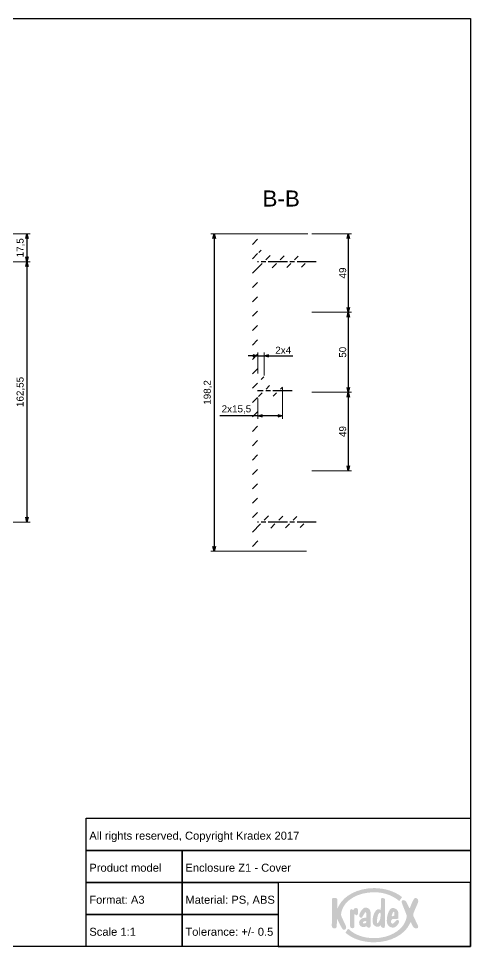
# Paper-space layout 'Cover' of a CAD drawing. Header units: millimetres. Extents: x 0 to 413, y 1 to 290.
# Drawn here: x 272.4 to 413.5, y 0.5 to 290.2 of the extents above; entities that cross this region are included whole.
import ezdxf

# ---------------------------------------------------------------- set-up
doc = ezdxf.new("R2010")
doc.units = ezdxf.units.MM
doc.linetypes.add('AM_ISO08W050x2', pattern=[9, 6, -0.75, 1.5, -0.75])
doc.layers.add('MD_Annotation', color=7, linetype='Continuous', lineweight=25)
doc.layers.add('MD_Hatching', color=7, linetype='Continuous', lineweight=25)
doc.layers.add('Tabelka', color=7, linetype='Continuous')
doc.styles.get("Standard").update_dxf_attribs({"font": 'arial.ttf'})
doc.dimstyles.new('ISO-25', dxfattribs={"dimtxt": 2.2, "dimasz": 1.5, "dimexe": 1, "dimexo": 0.625, "dimtad": 1, "dimrnd": 0.05, "dimtxsty": 'Standard', "dimblk": 'OPEN30', "dimcen": 2.5, "dimadec": 0, "dimazin": 0, "dimtfac": 1, "dimtmove": 0, "dimatfit": 3, "dimfxl": 1, "dimlwe": 18, "dimarcsym": 0})

# ---------------------------------------------------------------- blocks, each defined once
blk = doc.blocks.new('_Open30')
at = {"color": 0, "linetype": 'ByBlock', "lineweight": -2}
for p, q in [((-1, 0.27), (0, 0)), ((0, 0), (-1, -0.27)), ((0, 0), (-1, 0))]:
    blk.add_line(p, q, dxfattribs=at)
blk = doc.blocks.new('*D147')
at = {"layer": 'Defpoints', "color": 0, "transparency": 16777216}
for p in [(234.92, 223.02), (228.12, 214.27), (274.98, 214.27)]:
    blk.add_point(p, dxfattribs=at)
at = {"layer": 'MD_Annotation', "color": 0, "lineweight": 18, "transparency": 16777216}
for p, q in [((235.55, 223.02), (275.98, 223.02)), ((228.75, 214.27), (275.98, 214.27))]:
    blk.add_line(p, q, dxfattribs=at)
at = {"layer": 'MD_Annotation', "color": 0, "lineweight": -2, "transparency": 16777216}
blk.add_line((274.98, 221.52), (274.98, 215.77), dxfattribs=at)
at = {"layer": 'MD_Annotation', "color": 0, "lineweight": -2, "transparency": 16777216, "xscale": 1.5, "yscale": 1.5, "zscale": 1.5}
for p, rotation in [((274.98, 223.02), 90), ((274.98, 214.27), 270)]:
    blk.add_blockref('_Open30', p, dxfattribs=dict(at, rotation=rotation))
at = {"layer": 'MD_Annotation', "color": 0, "transparency": 16777216, "insert": (273.03, 218.64), "char_height": 2.2, "attachment_point": 5, "rotation": 90}
blk.add_mtext('17,5', dxfattribs=at)
blk = doc.blocks.new('*D148')
at = {"layer": 'Defpoints', "color": 0, "transparency": 16777216}
for p in [(228.12, 214.27), (227.92, 133), (274.98, 133)]:
    blk.add_point(p, dxfattribs=at)
at = {"layer": 'MD_Annotation', "color": 0, "lineweight": 18, "transparency": 16777216}
for p, q in [((228.75, 214.27), (275.98, 214.27)), ((228.55, 133), (275.98, 133))]:
    blk.add_line(p, q, dxfattribs=at)
at = {"layer": 'MD_Annotation', "color": 0, "lineweight": -2, "transparency": 16777216}
blk.add_line((274.98, 212.77), (274.98, 134.5), dxfattribs=at)
at = {"layer": 'MD_Annotation', "color": 0, "lineweight": -2, "transparency": 16777216, "xscale": 1.5, "yscale": 1.5, "zscale": 1.5}
for p, rotation in [((274.98, 214.27), 90), ((274.98, 133), 270)]:
    blk.add_blockref('_Open30', p, dxfattribs=dict(at, rotation=rotation))
at = {"layer": 'MD_Annotation', "color": 0, "transparency": 16777216, "insert": (273.03, 173.63), "char_height": 2.2, "attachment_point": 5, "rotation": 90}
blk.add_mtext('162,55', dxfattribs=at)
blk = doc.blocks.new('*D184')
at = {"layer": 'Defpoints', "color": 0, "transparency": 16777216}
for p in [(363.33, 223.02), (333.43, 123.92), (362.93, 123.92)]:
    blk.add_point(p, dxfattribs=at)
at = {"layer": 'MD_Annotation', "color": 0, "lineweight": 18, "transparency": 16777216}
for p, q in [((362.7, 223.02), (332.43, 223.02)), ((362.3, 123.92), (332.43, 123.92))]:
    blk.add_line(p, q, dxfattribs=at)
at = {"layer": 'MD_Annotation', "color": 0, "lineweight": -2, "transparency": 16777216}
blk.add_line((333.43, 221.52), (333.43, 125.42), dxfattribs=at)
at = {"layer": 'MD_Annotation', "color": 0, "lineweight": -2, "transparency": 16777216, "xscale": 1.5, "yscale": 1.5, "zscale": 1.5}
for p, rotation in [((333.43, 223.02), 90), ((333.43, 123.92), 270)]:
    blk.add_blockref('_Open30', p, dxfattribs=dict(at, rotation=rotation))
at = {"layer": 'MD_Annotation', "color": 0, "transparency": 16777216, "insert": (331.48, 173.47), "char_height": 2.2, "attachment_point": 5, "rotation": 90}
blk.add_mtext('198,2', dxfattribs=at)
blk = doc.blocks.new('*D185')
at = {"layer": 'Defpoints', "color": 0, "transparency": 16777216}
for p in [(363.33, 223.02), (363.33, 198.52), (375.33, 198.52)]:
    blk.add_point(p, dxfattribs=at)
at = {"layer": 'MD_Annotation', "color": 0, "lineweight": 18, "transparency": 16777216}
for p, q in [((363.95, 223.02), (376.33, 223.02)), ((363.95, 198.52), (376.33, 198.52))]:
    blk.add_line(p, q, dxfattribs=at)
at = {"layer": 'MD_Annotation', "color": 0, "lineweight": -2, "transparency": 16777216}
blk.add_line((375.33, 221.52), (375.33, 200.02), dxfattribs=at)
at = {"layer": 'MD_Annotation', "color": 0, "lineweight": -2, "transparency": 16777216, "xscale": 1.5, "yscale": 1.5, "zscale": 1.5}
for p, rotation in [((375.33, 223.02), 90), ((375.33, 198.52), 270)]:
    blk.add_blockref('_Open30', p, dxfattribs=dict(at, rotation=rotation))
at = {"layer": 'MD_Annotation', "color": 0, "transparency": 16777216, "insert": (373.58, 210.77), "char_height": 2.2, "attachment_point": 5, "rotation": 90}
blk.add_mtext('49', dxfattribs=at)
blk = doc.blocks.new('*D186')
at = {"layer": 'Defpoints', "color": 0, "transparency": 16777216}
for p in [(363.33, 198.52), (363.33, 173.52), (375.33, 173.52)]:
    blk.add_point(p, dxfattribs=at)
at = {"layer": 'MD_Annotation', "color": 0, "lineweight": 18, "transparency": 16777216}
for p, q in [((363.95, 198.52), (376.33, 198.52)), ((363.95, 173.52), (376.33, 173.52))]:
    blk.add_line(p, q, dxfattribs=at)
at = {"layer": 'MD_Annotation', "color": 0, "lineweight": -2, "transparency": 16777216}
blk.add_line((375.33, 197.02), (375.33, 175.02), dxfattribs=at)
at = {"layer": 'MD_Annotation', "color": 0, "lineweight": -2, "transparency": 16777216, "xscale": 1.5, "yscale": 1.5, "zscale": 1.5}
for p, rotation in [((375.33, 198.52), 90), ((375.33, 173.52), 270)]:
    blk.add_blockref('_Open30', p, dxfattribs=dict(at, rotation=rotation))
at = {"layer": 'MD_Annotation', "color": 0, "transparency": 16777216, "insert": (373.58, 186.02), "char_height": 2.2, "attachment_point": 5, "rotation": 90}
blk.add_mtext('50', dxfattribs=at)
blk = doc.blocks.new('*D187')
at = {"layer": 'Defpoints', "color": 0, "transparency": 16777216}
for p in [(363.33, 173.52), (363.33, 149.02), (375.33, 149.02)]:
    blk.add_point(p, dxfattribs=at)
at = {"layer": 'MD_Annotation', "color": 0, "lineweight": 18, "transparency": 16777216}
for p, q in [((363.95, 173.52), (376.33, 173.52)), ((363.95, 149.02), (376.33, 149.02))]:
    blk.add_line(p, q, dxfattribs=at)
at = {"layer": 'MD_Annotation', "color": 0, "lineweight": -2, "transparency": 16777216}
blk.add_line((375.33, 172.02), (375.33, 150.52), dxfattribs=at)
at = {"layer": 'MD_Annotation', "color": 0, "lineweight": -2, "transparency": 16777216, "xscale": 1.5, "yscale": 1.5, "zscale": 1.5}
for p, rotation in [((375.33, 173.52), 90), ((375.33, 149.02), 270)]:
    blk.add_blockref('_Open30', p, dxfattribs=dict(at, rotation=rotation))
at = {"layer": 'MD_Annotation', "color": 0, "transparency": 16777216, "insert": (373.58, 161.27), "char_height": 2.2, "attachment_point": 5, "rotation": 90}
blk.add_mtext('49', dxfattribs=at)
blk = doc.blocks.new('*D188')
at = {"layer": 'Defpoints', "color": 0, "transparency": 16777216}
for p in [(354.78, 175.57), (347.03, 172.2), (347.03, 166.2)]:
    blk.add_point(p, dxfattribs=at)
at = {"layer": 'MD_Annotation', "color": 0, "lineweight": 18, "transparency": 16777216}
for p, q in [((354.78, 174.95), (354.78, 165.2)), ((347.03, 171.57), (347.03, 165.2))]:
    blk.add_line(p, q, dxfattribs=at)
at = {"layer": 'MD_Annotation', "color": 0, "lineweight": -2, "transparency": 16777216}
for p, q in [((347.03, 166.2), (335.26, 166.2)), ((353.28, 166.2), (348.53, 166.2))]:
    blk.add_line(p, q, dxfattribs=at)
at = {"layer": 'MD_Annotation', "color": 0, "lineweight": -2, "transparency": 16777216, "xscale": 1.5, "yscale": 1.5, "zscale": 1.5, "rotation": 180}
blk.add_blockref('_Open30', (347.03, 166.2), dxfattribs=at)
at = {"layer": 'MD_Annotation', "color": 0, "lineweight": -2, "transparency": 16777216, "xscale": 1.5, "yscale": 1.5, "zscale": 1.5}
blk.add_blockref('_Open30', (354.78, 166.2), dxfattribs=at)
at = {"layer": 'MD_Annotation', "color": 0, "transparency": 16777216, "insert": (340.39, 168.14), "char_height": 2.2, "attachment_point": 5}
blk.add_mtext('2x15,5', dxfattribs=at)
blk = doc.blocks.new('*D189')
at = {"layer": 'Defpoints', "color": 0, "transparency": 16777216}
for p in [(347.03, 184.92), (347.03, 178.77), (349.03, 178.17)]:
    blk.add_point(p, dxfattribs=at)
at = {"layer": 'MD_Annotation', "color": 0, "lineweight": 18, "transparency": 16777216}
for p, q in [((347.03, 179.39), (347.03, 185.92)), ((349.03, 178.79), (349.03, 185.92))]:
    blk.add_line(p, q, dxfattribs=at)
at = {"layer": 'MD_Annotation', "color": 0, "lineweight": -2, "transparency": 16777216}
for p, q in [((345.53, 184.92), (344.03, 184.92)), ((347.03, 184.92), (349.03, 184.92)), ((350.53, 184.92), (357.99, 184.92))]:
    blk.add_line(p, q, dxfattribs=at)
at = {"layer": 'MD_Annotation', "color": 0, "lineweight": -2, "transparency": 16777216, "xscale": 1.5, "yscale": 1.5, "zscale": 1.5}
blk.add_blockref('_Open30', (347.03, 184.92), dxfattribs=at)
at = {"layer": 'MD_Annotation', "color": 0, "lineweight": -2, "transparency": 16777216, "xscale": 1.5, "yscale": 1.5, "zscale": 1.5, "rotation": 180}
blk.add_blockref('_Open30', (349.03, 184.92), dxfattribs=at)
at = {"layer": 'MD_Annotation', "color": 0, "transparency": 16777216, "insert": (355.01, 186.65), "char_height": 2.2, "attachment_point": 5}
blk.add_mtext('2x4', dxfattribs=at)

psp = doc.layouts.new('Cover')

# ---------------------------------------------------------------- hatches: boundary and pattern name
at = {"layer": 'MD_Hatching'}
h = psp.add_hatch(dxfattribs=at)
h.set_pattern_fill('ANSI31', color=256, style=0)
h.paths.add_polyline_path([(347.0256, 135.4773), (345.4256, 135.4773), (345.4256, 124.1899), (347.0256, 124.1651), (347.0256, 125.9541), (348.0756, 125.9541), (348.0756, 127.1041), (347.0256, 127.1041), (347.0256, 128.7541), (348.0756, 128.7541), (348.0756, 129.8041), (347.0256, 129.8041), (347.0256, 130.9961), (362.3256, 131.3461), (362.3256, 132.4211), (347.0256, 132.4211), (347.0256, 133.5711), (362.3256, 133.5711), (362.3256, 134.6461), (347.0256, 134.9961)], flags=0)
h.paths.add_polyline_path([(347.0256, 183.0245), (345.4256, 183.0245), (345.4256, 176.2574), (347.0256, 176.2574), (347.0256, 177.4651), (348.5256, 177.4651), (349.0256, 178.0651), (349.0256, 178.1651), (348.5256, 178.7651), (347.0256, 178.7651)], flags=0)
h.paths.add_polyline_path([(347.0256, 135.4773), (347.0256, 172.1961), (354.7756, 172.3211), (354.7756, 173.3461), (347.0256, 173.3461), (347.0256, 174.5461), (354.7756, 174.5461), (354.7756, 175.5711), (347.0256, 175.6961), (347.0256, 176.2574), (345.4256, 176.2574), (345.4256, 135.4773)], flags=0)
h.paths.add_polyline_path([(347.0256, 183.0245), (347.0256, 212.2711), (362.3256, 212.6211), (362.3256, 213.6961), (347.0256, 213.6961), (347.0256, 214.8461), (362.3256, 214.8461), (362.3256, 215.9211), (347.0256, 216.2711), (347.0256, 217.2041), (348.0756, 217.2041), (348.0756, 218.2541), (347.0256, 218.2541), (347.0256, 219.9541), (348.0756, 219.9541), (348.0756, 221.0041), (347.0256, 221.0041), (347.0256, 222.7711), (345.4256, 222.7462), (345.4256, 183.0245)], flags=0)
at = {"layer": 'Tabelka', "true_color": 0x00539f}
h = psp.add_hatch(color=154, dxfattribs=at)
h.dxf.hatch_style = 2
edge = h.paths.add_edge_path()
edge.add_spline(control_points=[(374.3998, 7.2914), (374.3998, 7.2914), (373.4582, 9.308), (373.4582, 9.308), (372.9748, 10.3222), (373.0834, 10.4151), (373.0904, 10.6962), (373.1014, 10.8241), (373.1456, 11.0698), (373.2199, 11.4391), (374.0942, 14.9288), (378.2973, 17.4402), (383.3785, 17.4402), (386.4867, 17.4402), (389.2577, 16.4096), (391.0876, 14.8082), (391.1595, 14.7453), (391.2506, 14.7188), (391.315, 14.8082), (391.3553, 14.8639), (391.9857, 15.6971), (392.0278, 15.7512), (392.0943, 15.836), (392.1129, 15.9321), (391.9944, 16.024), (389.8502, 17.6913), (386.7829, 18.7314), (383.3787, 18.7314), (378.3091, 18.7314), (373.9897, 16.4202), (372.3431, 13.1818), (372.2969, 13.0862), (372.2853, 13.0589), (372.2297, 12.9462), (371.9398, 12.2442), (371.8596, 12.1309), (371.8725, 12.9297), (371.8725, 12.9297), (371.9022, 15.067), (371.9022, 15.067), (371.9103, 15.5733), (371.5203, 15.7015), (370.894, 15.6872), (370.4211, 15.6766), (370.2145, 15.4739), (370.2131, 15.1232), (370.2131, 15.1232), (370.185, 6.9435), (370.185, 6.9435), (370.1837, 6.5555), (370.4522, 6.1721), (370.9617, 6.1543), (371.4977, 6.1356), (371.6931, 6.457), (371.706, 6.7177), (371.7569, 7.7523), (371.7832, 8.2721), (371.7832, 8.5954), (371.7695, 9.4145), (371.8886, 9.0145), (372.0648, 8.6369), (372.4394, 7.826), (372.9642, 6.8539), (373.4994, 5.981), (373.6798, 5.6867), (374.059, 5.6066), (374.3648, 5.8089), (374.9466, 6.1924), (374.5833, 6.8857), (374.3998, 7.2914), (374.3998, 7.2914), (374.3998, 7.2914), (374.3998, 7.2914)], knot_values=[0, 0, 0, 0, 1, 1, 1, 2, 2, 2, 3, 3, 3, 4, 4, 4, 5, 5, 5, 6, 6, 6, 7, 7, 7, 8, 8, 8, 9, 9, 9, 10, 10, 10, 11, 11, 11, 12, 12, 12, 13, 13, 13, 14, 14, 14, 15, 15, 15, 16, 16, 16, 17, 17, 17, 18, 18, 18, 19, 19, 19, 20, 20, 20, 21, 21, 21, 22, 22, 22, 23, 23, 23, 24, 24, 24, 24], degree=3, periodic=0)
edge = h.paths.add_edge_path()
edge.add_spline(control_points=[(377.5557, 10.4143), (377.7862, 9.9874), (378.3816, 10.3756), (378.3816, 11.0111), (378.3816, 11.1622), (378.3816, 11.8063), (378.3816, 11.8063), (378.3816, 12.2789), (378.0724, 12.5058), (377.7479, 12.5058), (377.3976, 12.5058), (377.2167, 12.4123), (377.112, 12.234), (377.0709, 12.1641), (377.0264, 11.847), (376.8489, 11.8646), (376.6733, 11.8825), (376.626, 12.1626), (376.319, 12.169), (376.0667, 12.169), (375.8475, 12.0403), (375.8475, 11.5155), (375.8475, 11.5155), (375.8475, 7.1267), (375.8475, 7.1267), (375.8475, 6.7577), (376.0545, 6.1906), (376.5975, 6.1906), (377.0994, 6.1906), (377.2109, 6.4754), (377.2154, 6.6755), (377.2154, 6.6755), (377.2073, 8.8737), (377.2288, 9.9685), (377.2418, 10.6295), (377.3046, 10.8784), (377.5557, 10.4143), (377.5557, 10.4143), (377.5557, 10.4143), (377.5557, 10.4143)], knot_values=[0, 0, 0, 0, 1, 1, 1, 2, 2, 2, 3, 3, 3, 4, 4, 4, 5, 5, 5, 6, 6, 6, 7, 7, 7, 8, 8, 8, 9, 9, 9, 10, 10, 10, 11, 11, 11, 12, 12, 12, 13, 13, 13, 13], degree=3, periodic=0)
edge = h.paths.add_edge_path()
edge.add_spline(control_points=[(380.1129, 9.4387), (379.5248, 9.3164), (378.7633, 8.8076), (378.7077, 8.0534), (378.6349, 7.0629), (379.4925, 6.3054), (380.4207, 6.565), (380.8863, 6.6954), (380.8799, 7.0404), (381.1146, 6.7291), (381.2361, 6.5683), (381.4027, 6.3685), (381.7149, 6.3685), (382.059, 6.3685), (382.236, 6.4932), (382.2903, 6.8005), (382.3618, 7.2065), (382.3148, 11.0402), (382.2923, 11.1793), (382.2204, 11.6251), (382.0817, 11.9831), (381.8118, 12.2287), (381.539, 12.4766), (380.9592, 12.7286), (380.5805, 12.6763), (379.8757, 12.5793), (379.3087, 11.6015), (379.0449, 11.0748), (378.9488, 10.883), (378.5624, 10.0512), (378.8517, 9.7621), (378.8517, 9.7621), (379.0152, 9.5984), (379.0152, 9.5984), (379.2568, 9.357), (379.5666, 9.4724), (379.6952, 9.6882), (379.6952, 9.6882), (380.2364, 10.5905), (380.5023, 11.0446), (380.6013, 11.2138), (381.0011, 11.7283), (381.0047, 10.0242), (381.0066, 9.1726), (380.7739, 9.5762), (380.1129, 9.4387), (380.1129, 9.4387), (380.1129, 9.4387), (380.1129, 9.4387)], knot_values=[0, 0, 0, 0, 1, 1, 1, 2, 2, 2, 3, 3, 3, 4, 4, 4, 5, 5, 5, 6, 6, 6, 7, 7, 7, 8, 8, 8, 9, 9, 9, 10, 10, 10, 11, 11, 11, 12, 12, 12, 13, 13, 13, 14, 14, 14, 15, 15, 15, 16, 16, 16, 16], degree=3, periodic=0)
edge = h.paths.add_edge_path()
edge.add_spline(control_points=[(380.4984, 7.7293), (380.1179, 7.6848), (379.6243, 7.7686), (379.9849, 8.1559), (380.2123, 8.4), (380.3992, 8.4194), (380.6516, 8.4508), (381.0822, 8.505), (381.1114, 7.8015), (380.4984, 7.7293)], knot_values=[0, 0, 0, 0, 1, 1, 1, 2, 2, 2, 3, 3, 3, 3], degree=3, periodic=0)
edge = h.paths.add_edge_path()
edge.add_spline(control_points=[(386.3837, 6.3083), (386.6736, 6.3083), (386.7352, 6.3817), (386.7373, 6.5889), (386.7373, 6.5889), (386.8198, 15.0364), (386.8198, 15.0364), (386.8241, 15.5078), (386.2588, 15.6546), (385.9584, 15.6546), (385.7129, 15.6546), (385.5599, 15.5539), (385.5535, 15.2808), (385.5535, 15.2808), (385.472, 11.8657), (385.472, 11.8657), (384.0654, 13.004), (382.9463, 10.2929), (382.9463, 8.9187), (382.9463, 7.5446), (383.043, 7.4417), (383.4546, 7.1005), (383.7802, 6.8311), (384.0731, 6.6452), (384.4452, 6.6452), (384.7209, 6.6452), (384.8926, 6.6917), (385.1821, 6.9137), (385.4712, 7.1354), (385.5567, 7.1505), (385.5567, 7.1505), (385.5567, 7.1505), (385.5567, 6.8588), (385.5567, 6.8588), (385.5567, 6.5647), (385.9069, 6.3083), (386.3837, 6.3083)], knot_values=[0, 0, 0, 0, 1, 1, 1, 2, 2, 2, 3, 3, 3, 4, 4, 4, 5, 5, 5, 6, 6, 6, 7, 7, 7, 8, 8, 8, 9, 9, 9, 10, 10, 10, 11, 11, 11, 12, 12, 12, 12], degree=3, periodic=0)
edge = h.paths.add_edge_path()
edge.add_spline(control_points=[(385.1176, 8.6298), (384.3661, 7.3893), (384.2937, 7.5399), (384.2937, 8.4975), (384.2937, 10.0802), (384.9072, 11.1244), (385.2541, 11.1244), (385.3357, 11.1244), (385.3881, 11.0402), (385.3881, 10.8639), (385.3881, 10.1269), (385.4637, 9.2009), (385.1176, 8.6298), (385.1176, 8.6298), (385.1176, 8.6298), (385.1176, 8.6298)], knot_values=[0, 0, 0, 0, 1, 1, 1, 2, 2, 2, 3, 3, 3, 4, 4, 4, 5, 5, 5, 5], degree=3, periodic=0)
edge = h.paths.add_edge_path()
edge.add_spline(control_points=[(389.4918, 9.0947), (389.4918, 9.0947), (390.6163, 9.1359), (390.6163, 9.1359), (390.8997, 9.1694), (390.9997, 9.2387), (390.9997, 9.5686), (390.9997, 9.5686), (390.9997, 10.786), (390.9997, 10.786), (390.9997, 11.4485), (390.5707, 11.9525), (390.3215, 12.1452), (390.0757, 12.335), (389.597, 12.5509), (389.208, 12.5336), (388.4808, 12.5261), (387.9807, 11.5448), (387.7571, 10.8739), (387.5015, 10.1071), (387.3532, 9.5579), (387.3532, 8.4814), (387.3532, 7.4047), (387.9068, 6.9187), (388.132, 6.7701), (388.9202, 6.2494), (389.7242, 6.2752), (390.1955, 6.7467), (390.4989, 7.0489), (390.9295, 7.4298), (391.1293, 8.0033), (391.1911, 8.1577), (391.1944, 8.457), (391.0219, 8.6295), (390.8315, 8.825), (390.5883, 8.9079), (390.3303, 8.6498), (390.3303, 8.6498), (389.5399, 7.8366), (389.5399, 7.8366), (389.0763, 7.3597), (388.5174, 7.7767), (388.6719, 8.4497), (388.8, 9.0152), (389.0651, 9.0792), (389.4918, 9.0947)], knot_values=[0, 0, 0, 0, 1, 1, 1, 2, 2, 2, 3, 3, 3, 4, 4, 4, 5, 5, 5, 6, 6, 6, 7, 7, 7, 8, 8, 8, 9, 9, 9, 10, 10, 10, 11, 11, 11, 12, 12, 12, 13, 13, 13, 14, 14, 14, 15, 15, 15, 15], degree=3, periodic=0)
edge = h.paths.add_edge_path()
edge.add_spline(control_points=[(388.9235, 10.2385), (389.0358, 10.5424), (389.263, 11.388), (389.53, 11.378), (389.6213, 11.3747), (389.6834, 11.2615), (389.6902, 11.0922), (389.7042, 10.7549), (389.6841, 10.6617), (389.6841, 10.3969), (389.6841, 10.1941), (389.6651, 10.099), (389.4934, 10.0411), (389.0517, 9.8917), (388.8144, 9.9441), (388.9235, 10.2385), (388.9235, 10.2385), (388.9235, 10.2385), (388.9235, 10.2385)], knot_values=[0, 0, 0, 0, 1, 1, 1, 2, 2, 2, 3, 3, 3, 4, 4, 4, 5, 5, 5, 6, 6, 6, 6], degree=3, periodic=0)
edge = h.paths.add_edge_path()
edge.add_spline(control_points=[(395.8566, 9.5495), (395.5281, 10.2142), (395.4687, 10.4435), (395.9645, 11.5885), (395.9645, 11.5885), (397.0227, 14.0316), (397.0227, 14.0316), (397.2239, 14.4961), (397.2623, 15.1001), (396.8577, 15.4274), (396.1187, 16.0248), (395.8321, 15.6055), (395.1296, 13.964), (394.3894, 12.2345), (394.6392, 12.0822), (394.138, 13.0138), (394.138, 13.0138), (393.5087, 14.3292), (393.5087, 14.3292), (393.296, 14.775), (392.9024, 14.9067), (392.5828, 14.9692), (391.8307, 15.1164), (391.8737, 14.4749), (392.2824, 13.4625), (392.2824, 13.4625), (393.0975, 11.4412), (393.0975, 11.4412), (393.4521, 10.5629), (393.6973, 10.181), (393.4758, 9.3445), (393.3978, 9.0494), (393.3038, 8.769), (393.1992, 8.498), (393.1768, 8.4391), (393.1697, 8.4238), (393.1283, 8.3214), (391.9254, 5.3196), (387.9395, 3.1081), (383.3789, 3.1081), (380.1074, 3.1081), (377.219, 4.1915), (375.4258, 5.967), (375.3528, 6.0373), (375.2629, 6.041), (375.189, 5.9629), (375.1255, 5.871), (374.5368, 4.99), (374.4951, 4.9203), (374.4531, 4.8506), (374.481, 4.7553), (374.5307, 4.7144), (376.8069, 2.8247), (379.8538, 1.8173), (383.379, 1.8173), (388.5715, 1.8173), (392.965, 4.2479), (394.5298, 7.6047), (394.5489, 7.6452), (394.5727, 7.6977), (394.5954, 7.7545), (394.9293, 8.7014), (394.8823, 7.7453), (395.4552, 6.8218), (395.9466, 6.0293), (396.4928, 6.1271), (396.8253, 6.2008), (397.2703, 6.3001), (397.2466, 6.7388), (396.8934, 7.4525), (396.8934, 7.4525), (395.8567, 9.5495), (395.8567, 9.5495), (395.8567, 9.5495), (395.8566, 9.5495), (395.8566, 9.5495)], knot_values=[0, 0, 0, 0, 1, 1, 1, 2, 2, 2, 3, 3, 3, 4, 4, 4, 5, 5, 5, 6, 6, 6, 7, 7, 7, 8, 8, 8, 9, 9, 9, 10, 10, 10, 11, 11, 11, 12, 12, 12, 13, 13, 13, 14, 14, 14, 15, 15, 15, 16, 16, 16, 17, 17, 17, 18, 18, 18, 19, 19, 19, 20, 20, 20, 21, 21, 21, 22, 22, 22, 23, 23, 23, 24, 24, 24, 25, 25, 25, 25], degree=3, periodic=0)

# ---------------------------------------------------------------- linework, layer by layer
at = {"layer": 'MD_Annotation', "linetype": 'AM_ISO08W050x2'}
for p, q in [((365.3256, 214.2711), (347.0256, 214.2711)), ((357.7756, 173.9461), (347.0256, 173.9461)), ((365.3256, 132.9961), (347.0256, 132.9961))]:
    psp.add_line(p, q, dxfattribs=at)
at = {"layer": 'Tabelka'}
for points in [[(0.2197, 290.193), (413.4761, 290.193), (413.4761, 0.5211), (0.2197, 0.5211)], [(413.4761, 30.5211), (293.4761, 30.5211), (293.4761, 40.5211), (413.4761, 40.5211)], [(323.4761, 20.5211), (293.4761, 20.5211), (293.4761, 30.5211), (323.4761, 30.5211)], [(413.4761, 20.5211), (323.4761, 20.5211), (323.4761, 30.5211), (413.4761, 30.5211)], [(323.4761, 10.5211), (293.4761, 10.5211), (293.4761, 20.5211), (323.4761, 20.5211)], [(353.4761, 10.5211), (323.4761, 10.5211), (323.4761, 20.5211), (353.4761, 20.5211)], [(413.4761, 20.5211), (353.4761, 20.5211), (353.4761, 0.5211), (413.4761, 0.5211)], [(323.4761, 0.5211), (293.4761, 0.5211), (293.4761, 10.5211), (323.4761, 10.5211)], [(353.4761, 0.5211), (323.4761, 0.5211), (323.4761, 10.5211), (353.4761, 10.5211)]]:
    psp.add_lwpolyline(points, close=True, dxfattribs=at)

# ---------------------------------------------------------------- texts
at = {"insert": (293.4761, 40.5211), "char_height": 2.5, "attachment_point": 1}
psp.add_mtext_dynamic_manual_height_columns('\\P All rights reserved, Copyright Kradex 2017', width=120, gutter_width=12.5, heights=[0], dxfattribs=at)
at = {"layer": 'MD_Annotation', "color": 7, "insert": (354.3756, 231.5181), "char_height": 5, "width": 13.216235, "attachment_point": 8}
psp.add_mtext('B-B', dxfattribs=at)
at = {"layer": 'Tabelka', "char_height": 2.5, "attachment_point": 1}
for s, width, heights, insert in [('\\pi15;\\P\\pi0; Product model', 30, [9.9622], (293.4761, 30.5211)), ('\\P Enclosure Z1 - Cover ', 90, [0], (323.4761, 30.5211)), ('\\P Format: A3', 30, [0], (293.4761, 20.5211)), ('\\P Material: PS, ABS', 30, [0], (323.4761, 20.5211)), ('\\P Scale 1:1', 30, [0], (293.4761, 10.5211)), ('\\P Tolerance: +/- 0.5', 30, [0], (323.4761, 10.5211))]:
    psp.add_mtext_dynamic_manual_height_columns(s, width=width, gutter_width=12.5, heights=heights, dxfattribs=dict(at, insert=insert))

# ---------------------------------------------------------------- dimensions: what is measured, and where the dimension line sits
at = {"layer": 'MD_Annotation'}
for base, p1, p2, picture, middle in [((274.9788, 214.2711), (234.9214, 223.0181), (228.1214, 214.2711), '*D147', (273.0317, 218.6446)), ((375.3256, 198.5181), (363.3256, 223.0181), (363.3256, 198.5181), '*D185', (373.5773, 210.7681)), ((274.9788, 132.9961), (228.1214, 214.2711), (227.9214, 132.9961), '*D148', (273.0317, 173.6336)), ((375.3256, 173.5181), (363.3256, 198.5181), (363.3256, 173.5181), '*D186', (373.5773, 186.0181)), ((375.3256, 149.0181), (363.3256, 173.5181), (363.3256, 149.0181), '*D187', (373.5773, 161.2681))]:
    dim = psp.add_linear_dim(base=base, p1=p1, p2=p2, angle=90, dimstyle='ISO-25', override={"dimlfac": -2}, dxfattribs=at)
    dim.commit()
    dim.dimension.update_dxf_attribs({"geometry": picture, "text_midpoint": middle})
dim = psp.add_linear_dim(base=(333.4256, 123.9181), p1=(363.3256, 223.0181), p2=(362.9256, 123.9181), angle=270, dimstyle='ISO-25', override={"dimlfac": -2}, dxfattribs=at)
dim.commit()
dim.dimension.update_dxf_attribs({"geometry": '*D184', "text_midpoint": (333.4256, 173.4681), "dimtype": 160})
dim = psp.add_linear_dim(base=(347.0256, 184.9175), p1=(349.0256, 178.1651), p2=(347.0256, 178.7651), angle=180, text='2x<>', dimstyle='ISO-25', override={"dimlfac": -2, "dimpost": ''}, dxfattribs=at)
dim.commit()
dim.dimension.update_dxf_attribs({"geometry": '*D189', "text_midpoint": (355.0089, 184.9175), "dimtype": 160})
dim = psp.add_linear_dim(base=(347.0256, 166.1957), p1=(354.7756, 175.5711), p2=(347.0256, 172.1961), text='2x<>', dimstyle='ISO-25', override={"dimlfac": -2, "dimpost": ''}, dxfattribs=at)
dim.commit()
dim.dimension.update_dxf_attribs({"geometry": '*D188', "text_midpoint": (340.3933, 168.1428)})

doc.saveas('drawing.dxf')
